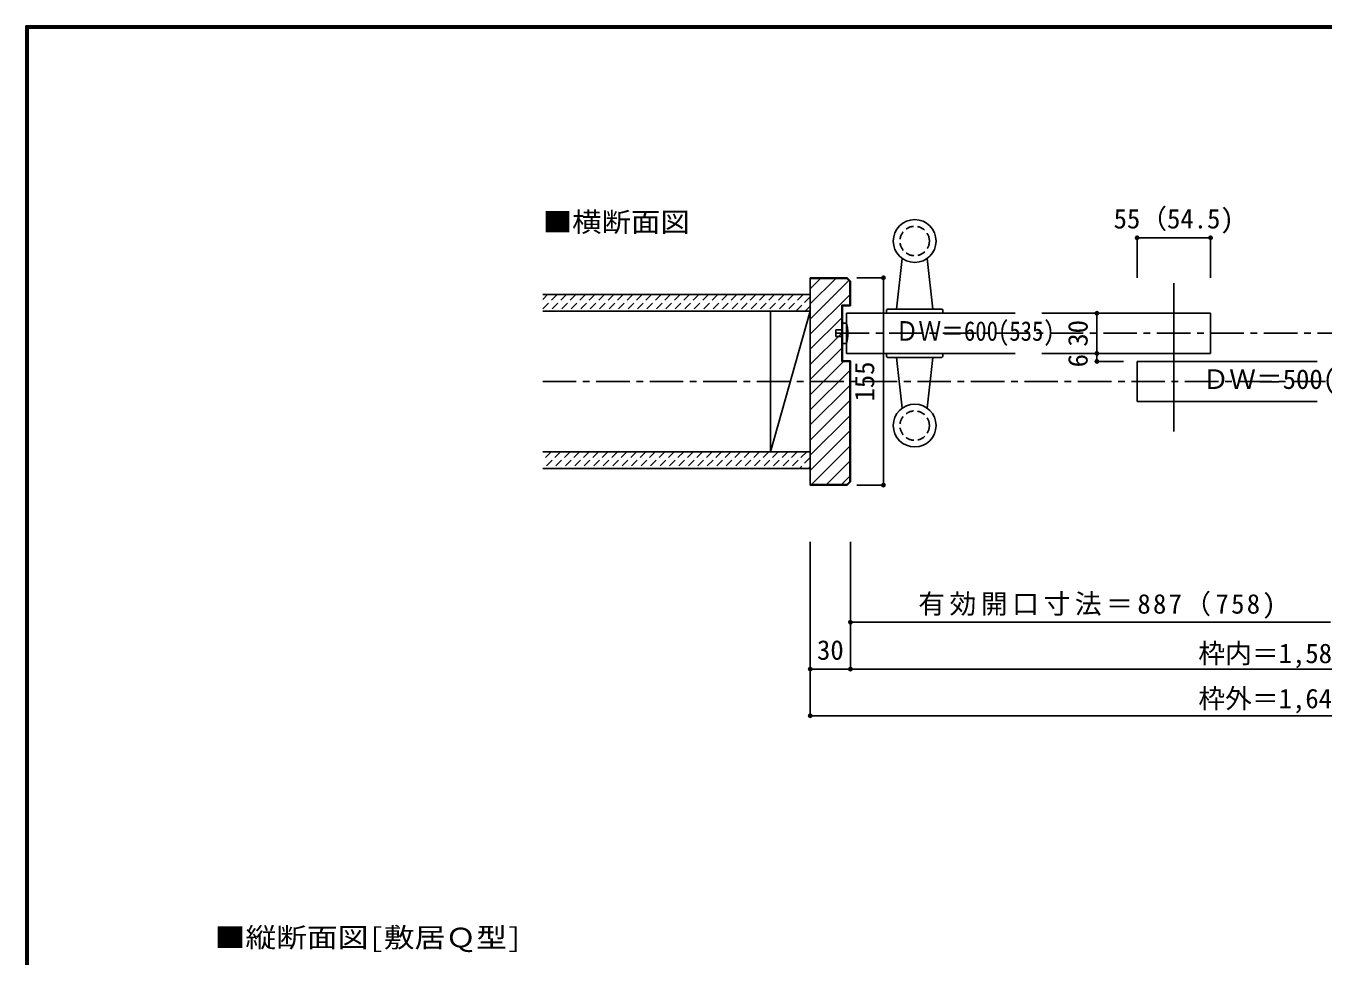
# Model space of a CAD drawing. Units: millimetres at full size, sheet at 1:5; details may follow other scales. Extents: x -973 to 977, y -701 to 696.
# Drawn here: x -973 to -4, y 0 to 696 of the extents above; entities that cross this region are included whole.
import ezdxf
from ezdxf.enums import TextEntityAlignment as Align

# ---------------------------------------------------------------- set-up
doc = ezdxf.new("R2010")
doc.units = ezdxf.units.MM
doc.header["$LTSCALE"] = 5
doc.header["$PDMODE"] = 32
doc.header["$PDSIZE"] = 2.5
doc.linetypes.add('CHAIN1', pattern=[8, 5, -1, 1, -1])
doc.linetypes.add('DASHED1', pattern=[1.8, 1.2, -0.6])
for name, color, linetype in [('0-1_通り芯', 4, 'CHAIN1'), ('0-2_柱', 7, 'Continuous'), ('0-3_仕上げ', 7, 'Continuous'), ('0-4_枠', 3, 'Continuous'), ('0-5_ケーシング', 3, 'Continuous'), ('0-6_扉', 6, 'Continuous'), ('0-7_金物', 7, 'Continuous'), ('0-A_文字', 3, 'Continuous'), ('0-B_寸法', 7, 'Continuous'), ('0-C_ハッチ', 4, 'DASHED1'), ('F-1_枠', 6, 'Continuous')]:
    doc.layers.add(name, color=color, linetype=linetype)
doc.styles.add('ＭＳ ゴシック', font='')
doc.styles.get('ＭＳ ゴシック').set_extended_font_data('MS Gothic')

msp = doc.modelspace()

# ---------------------------------------------------------------- linework, layer by layer
at = {"layer": '0-1_通り芯'}
msp.add_line((-587.16, 430), (600.809, 430), dxfattribs=at)
at = {"layer": '0-2_柱', "color": 3}
for p, q in [((-417.039, 377.5), (-417.039, 482.5)), ((-387.16, 482.5), (-387.16, 377.5))]:
    msp.add_line(p, q, dxfattribs=at)
at = {"layer": '0-2_柱'}
msp.add_line((-417.039, 377.5), (-387.16, 482.5), dxfattribs=at)
at = {"layer": '0-3_仕上げ', "color": 2}
for p, q in [((-587.16, 495), (-387.16, 495)), ((-587.16, 482.5), (-387.16, 482.5)), ((-587.16, 377.5), (-387.16, 377.5)), ((-587.16, 365), (-387.16, 365))]:
    msp.add_line(p, q, dxfattribs=at)
at = {"layer": '0-4_枠'}
for p, q in [((-387.16, 507.5), (-387.16, 352.5)), ((-359.634, 507.5), (-387.16, 507.5)), ((-359.842, 507), (-387.16, 507)), ((-359.634, 507.5), (-357.16, 505.025)), ((-357.16, 505.025), (-357.16, 486.5)), ((-363.66, 487), (-363.66, 445)), ((-363.66, 487), (-357.66, 487)), ((-363.16, 486.5), (-363.16, 445.5)), ((-363.16, 486.5), (-357.16, 486.5)), ((-363.66, 445), (-357.66, 445)), ((-363.16, 445.5), (-357.16, 445.5)), ((-357.66, 355.182), (-357.66, 445)), ((-357.16, 354.975), (-357.16, 445.5)), ((-359.842, 353), (-387.16, 353)), ((-359.634, 352.5), (-387.16, 352.5)), ((-359.842, 353), (-357.66, 355.182)), ((-359.634, 352.5), (-357.16, 354.975))]:
    msp.add_line(p, q, dxfattribs=at)
msp.add_lwpolyline([(-359.842, 507), (-357.66, 504.818), (-357.66, 487)], dxfattribs=at)
at = {"layer": '0-5_ケーシング'}
for p, q in [((-318.41, 521.945), (-322.66, 484)), ((-299.91, 521.945), (-295.66, 484)), ((-330.16, 483), (-330.16, 481)), ((-330.16, 481), (-288.16, 481)), ((-329.16, 484), (-289.16, 484)), ((-288.16, 483), (-288.16, 481)), ((-330.16, 449), (-330.16, 451)), ((-288.16, 451), (-330.16, 451)), ((-289.16, 448), (-329.16, 448)), ((-318.41, 410.055), (-322.66, 448)), ((-299.91, 410.055), (-295.66, 448)), ((-288.16, 449), (-288.16, 451))]:
    msp.add_line(p, q, dxfattribs=at)
for centre in [(-309.16, 535), (-309.16, 397)]:
    msp.add_circle(centre, 16, dxfattribs=at)
at = {"layer": '0-5_ケーシング', "linetype": 'DASHED1'}
for centre in [(-309.16, 535), (-309.16, 397)]:
    msp.add_circle(centre, 11, dxfattribs=at)
at = {"layer": '0-5_ケーシング'}
for centre, start, end in [((-329.16, 483), 90, 180), ((-289.16, 483), 0, 90), ((-329.16, 449), 180, 270), ((-289.16, 449), 270, 0)]:
    msp.add_arc(centre, 1, start, end, dxfattribs=at)
at = {"layer": '0-6_扉'}
for p, q in [((-360.16, 481), (-360.16, 451)), ((-360.16, 481), (-234.081, 481)), ((-214.081, 481), (-88.003, 481)), ((-88.003, 481), (-88.003, 451)), ((-360.16, 451), (-234.081, 451)), ((-214.081, 451), (-88.003, 451)), ((-143.003, 445), (-143.003, 415)), ((-143.003, 445), (-8.347, 445)), ((-143.003, 415), (-8.347, 415))]:
    msp.add_line(p, q, dxfattribs=at)
at = {"layer": '0-7_金物'}
for p, q in [((-368.16, 463.5), (-368.16, 468.5)), ((-368.16, 468.5), (-363.16, 468.5)), ((-363.16, 463.5), (-368.16, 463.5)), ((-363.16, 458.5), (-360.16, 458.5))]:
    msp.add_line(p, q, dxfattribs=at)
msp.add_lwpolyline([(-360.16, 473.5), (-363.16, 473.5), (-363.16, 458.5)], dxfattribs=at)
msp.add_arc((-387.785, 466), 28.625, 344.81071, 15.18929, dxfattribs=at)
at = {"layer": '0-A_文字'}
msp.add_line((-115.503, 503.5), (-115.503, 392.5), dxfattribs=at)
at = {"layer": '0-B_寸法', "color": 4}
for p, q in [((-143.003, 537.5), (-143.003, 507.5)), ((-143.003, 537.5), (-88.003, 537.5)), ((-88.003, 537.5), (-88.003, 507.5)), ((-332.5, 507.5), (-352.5, 507.5)), ((-332.5, 352.5), (-332.5, 507.5)), ((-153.003, 451), (-173.003, 451)), ((-332.5, 352.5), (-352.5, 352.5)), ((-387.16, 180), (-387.16, 310)), ((-357.16, 215), (-357.16, 310)), ((1.653, 250), (-357.16, 250)), ((-387.16, 215), (-357.16, 215)), ((-357.16, 215), (370.84, 215)), ((-387.16, 180), (400.84, 180))]:
    msp.add_line(p, q, dxfattribs=at)
at = {"layer": '0-B_寸法', "color": 4, "linetype": 'CHAIN1'}
msp.add_line((-368.16, 466), (273.84, 466), dxfattribs=at)
at = {"layer": '0-B_寸法', "color": 4}
msp.add_lwpolyline([(-153.003, 481), (-173.003, 481), (-173.003, 445), (-153.003, 445)], dxfattribs=at)
at = {"layer": '0-B_寸法'}
for p in [(-143.003, 537.5), (-88.003, 537.5), (-332.5, 507.5), (-173.003, 481), (-173.003, 451), (-173.003, 445), (-332.5, 352.5), (-357.16, 250), (-387.16, 215), (-357.16, 215), (-387.16, 180)]:
    msp.add_point(p, dxfattribs=at)
at = {"layer": '0-C_ハッチ', "linetype": 'Continuous'}
for p, q in [((-387.16, 499.292), (-379.451, 507)), ((-387.16, 487.978), (-368.138, 507)), ((-387.16, 476.664), (-358.333, 505.491)), ((-387.16, 465.351), (-357.66, 494.851)), ((-387.16, 454.037), (-363.66, 477.537)), ((-387.16, 442.723), (-363.66, 466.223)), ((-387.16, 431.409), (-363.66, 454.909)), ((-387.16, 420.096), (-362.255, 445)), ((-387.16, 408.782), (-357.66, 438.282)), ((-387.16, 397.468), (-357.66, 426.968)), ((-387.16, 386.155), (-357.66, 415.655)), ((-387.16, 374.841), (-357.66, 404.341)), ((-387.16, 363.527), (-357.66, 393.027)), ((-386.373, 353), (-357.66, 381.713)), ((-375.059, 353), (-357.66, 370.4)), ((-363.746, 353), (-357.66, 359.086))]:
    msp.add_line(p, q, dxfattribs=at)
at = {"layer": '0-C_ハッチ'}
for p, q in [((-576.439, 495), (-587.16, 484.279)), ((-583.51, 495), (-587.16, 491.351)), ((-569.368, 495), (-581.868, 482.5)), ((-562.297, 495), (-574.797, 482.5)), ((-555.226, 495), (-567.726, 482.5)), ((-548.155, 495), (-560.655, 482.5)), ((-541.084, 495), (-553.584, 482.5)), ((-534.013, 495), (-546.513, 482.5)), ((-526.942, 495), (-539.442, 482.5)), ((-519.871, 495), (-532.371, 482.5)), ((-512.8, 495), (-525.3, 482.5)), ((-505.728, 495), (-518.228, 482.5)), ((-498.657, 495), (-511.157, 482.5)), ((-491.586, 495), (-504.086, 482.5)), ((-484.515, 495), (-497.015, 482.5)), ((-477.444, 495), (-489.944, 482.5)), ((-470.373, 495), (-482.873, 482.5)), ((-463.302, 495), (-475.802, 482.5)), ((-456.231, 495), (-468.731, 482.5)), ((-449.16, 495), (-461.66, 482.5)), ((-442.089, 495), (-454.589, 482.5)), ((-435.018, 495), (-447.518, 482.5)), ((-427.947, 495), (-440.447, 482.5)), ((-420.876, 495), (-433.376, 482.5)), ((-413.805, 495), (-426.305, 482.5)), ((-406.734, 495), (-419.234, 482.5)), ((-399.662, 495), (-412.162, 482.5)), ((-392.591, 495), (-405.091, 482.5)), ((-387.16, 493.361), (-398.02, 482.5)), ((-387.16, 486.29), (-390.949, 482.5)), ((-580.802, 377.5), (-587.16, 371.142)), ((-573.731, 377.5), (-586.231, 365)), ((-566.66, 377.5), (-579.16, 365)), ((-559.589, 377.5), (-572.089, 365)), ((-552.518, 377.5), (-565.018, 365)), ((-545.447, 377.5), (-557.947, 365)), ((-538.376, 377.5), (-550.876, 365)), ((-531.305, 377.5), (-543.805, 365)), ((-524.234, 377.5), (-536.734, 365)), ((-517.162, 377.5), (-529.662, 365)), ((-510.091, 377.5), (-522.591, 365)), ((-503.02, 377.5), (-515.52, 365)), ((-495.949, 377.5), (-508.449, 365)), ((-488.878, 377.5), (-501.378, 365)), ((-481.807, 377.5), (-494.307, 365)), ((-474.736, 377.5), (-487.236, 365)), ((-467.665, 377.5), (-480.165, 365)), ((-460.594, 377.5), (-473.094, 365)), ((-453.523, 377.5), (-466.023, 365)), ((-446.452, 377.5), (-458.952, 365)), ((-439.381, 377.5), (-451.881, 365)), ((-432.31, 377.5), (-444.81, 365)), ((-425.239, 377.5), (-437.739, 365)), ((-418.167, 377.5), (-430.667, 365)), ((-411.096, 377.5), (-423.596, 365)), ((-404.025, 377.5), (-416.525, 365)), ((-396.954, 377.5), (-409.454, 365)), ((-389.883, 377.5), (-402.383, 365)), ((-387.16, 373.153), (-395.312, 365)), ((-387.16, 366.081), (-388.241, 365))]:
    msp.add_line(p, q, dxfattribs=at)
at = {"layer": 'F-1_枠'}
for p, q in [((-973.347, 695.833), (-973.347, -700.833)), ((-973.347, 695.833), (976.653, 695.833)), ((-973.347, 695), (976.653, 695)), ((-973.347, 694.167), (976.653, 694.167)), ((-972.514, 695.833), (-972.514, -700.833)), ((-971.68, 695.833), (-971.68, -700.833))]:
    msp.add_line(p, q, dxfattribs=at)

# ---------------------------------------------------------------- texts
at = {"layer": '0-A_文字', "color": 7, "style": 'ＭＳ ゴシック'}
for s, width, p in [('■横断面図', 1.1, (-587.16, 537.5)), ('■縦断面図[敷居Ｑ型]', 1.15, (-832.347, 2.5))]:
    msp.add_text(s, height=14.66, dxfattribs=dict(at, width=width)).set_placement(p, align=Align.BOTTOM_LEFT)
at = {"layer": '0-B_寸法', "style": 'ＭＳ ゴシック'}
for s, p in [('55（54.5)', (-160.503, 540)), ('ＤＷ＝500(435)', (-94.144, 420)), ('30', (-382.16, 217.5)), ('枠内＝1,584（1,390)', (-97.154, 215)), ('枠外＝1,644（1,450)', (-97.154, 181.215))]:
    msp.add_text(s, height=14.66, dxfattribs=at).set_placement(p, align=Align.BOTTOM_LEFT)
at = {"layer": '0-B_寸法', "style": 'ＭＳ ゴシック', "width": 0.85}
msp.add_text('ＤＷ＝600(535)', height=14.66, dxfattribs=at).set_placement((-323.341, 456), align=Align.BOTTOM_LEFT)
at = {"layer": '0-B_寸法', "style": 'ＭＳ ゴシック'}
for s, p in [('30', (-175.503, 456)), ('6', (-175.503, 440.545)), ('155', (-335, 415))]:
    msp.add_text(s, height=14.66, rotation=90, dxfattribs=at).set_placement(p, align=Align.BOTTOM_LEFT)
at = {"layer": '0-B_寸法', "insert": (-306.503, 252.5), "char_height": 14.66, "attachment_point": 7, "style": 'ＭＳ ゴシック'}
msp.add_mtext('\\T1.17;有効開口寸法＝887（758)', dxfattribs=at)

doc.saveas('drawing.dxf')
